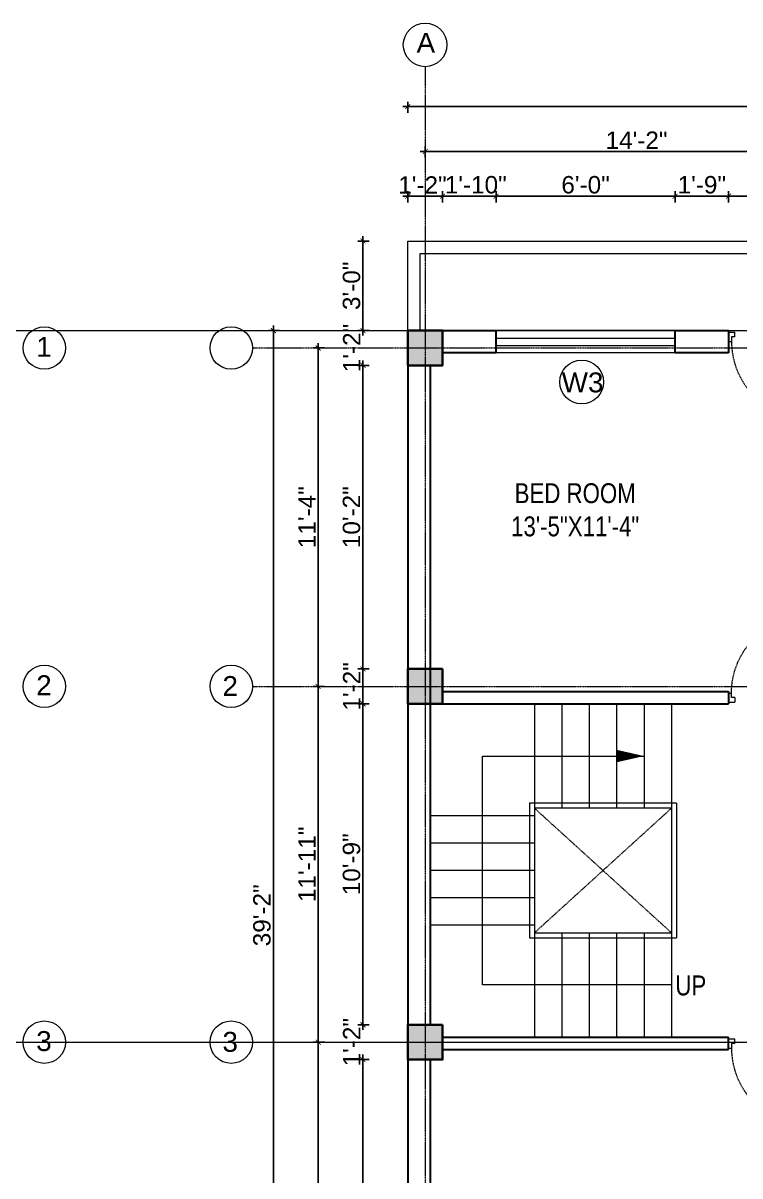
# Model space of a CAD drawing. Header units: inches. Extents: x 84707 to 107235, y 3922 to 10323.
# Drawn here: x 86456.8 to 86745.1, y 9815.8 to 10279.1 of the extents above; entities that cross this region are included whole.
import ezdxf

# ---------------------------------------------------------------- set-up
doc = ezdxf.new("R2010")
doc.units = ezdxf.units.IN
doc.header["$MEASUREMENT"] = 0
doc.linetypes.add('CENTER', pattern=[2, 1.25, -0.25, 0.25, -0.25])
doc.linetypes.add('HIDDEN', pattern=[0.375, 0.25, -0.125])
for name, color, linetype, lineweight in [('Annotate-Lite.w', 4, 'Continuous', 9), ('Annotations-Bold.w', 2, 'Continuous', 13), ('COLOUM', 3, 'Continuous', 35), ('DIM-2', 4, 'Continuous', 20), ('Door-Window.w', 4, 'Continuous', 15), ('HA', 254, 'Continuous', 9), ('stair', 6, 'Continuous', 5), ('wall', 240, 'Continuous', 30), ('wall light', 6, 'Continuous', 18), ('window', 130, 'Continuous', 13)]:
    doc.layers.add(name, color=color, linetype=linetype, lineweight=lineweight)
doc.styles.add('ARAIL', font='arial.ttf')
doc.styles.add('DIM', font='arial.ttf', dxfattribs={"width": 0.8})
doc.styles.add('gaurav', font='arial.ttf')
doc.dimstyles.new('8 inch dim', dxfattribs={"dimtxt": 7, "dimasz": 2, "dimexe": 2, "dimexo": 1, "dimgap": 1, "dimtad": 1, "dimdec": 0, "dimzin": 3, "dimdsep": 46, "dimlunit": 4, "dimtxsty": 'ARAIL', "dimblk": 'ARCHTICK', "dimcen": 0.09, "dimdle": 2, "dimadec": 0, "dimazin": 0, "dimtfac": 1, "dimtdec": 0, "dimtix": 1, "dimtofl": 0, "dimtmove": 1, "dimatfit": 3, "dimldrblk": 'ARCHTICK', "dimfxlon": 1, "dimtolj": 1, "dimtzin": 0, "dimarcsym": 0})

# ---------------------------------------------------------------- blocks, each defined once
blk = doc.blocks.new('column 14')
at = {"layer": 'COLOUM'}
h = blk.add_hatch(color=256, dxfattribs=at)
h.dxf.hatch_style = 1
h.paths.add_polyline_path([(7, 7), (-7, 7), (-7, -7), (7, -7)])
blk.add_lwpolyline([(7, 7), (7, -7), (-7, -7), (-7, 7)], close=True, dxfattribs=at)
blk = doc.blocks.new('*U9')
at = {"layer": 'Door-Window.w', "ltscale": 3}
for p, q in [((11067.44, 10097.93), (11092.24, 10116.76)), ((11068.18, 10096.96), (11093, 10115.8)), ((11092.24, 10116.76), (11093, 10115.8)), ((11063.03, 10097.66), (11065.96, 10099.89)), ((11065.96, 10099.89), (11067.44, 10097.93)), ((11065.25, 10094.74), (11063.03, 10097.66)), ((11066.71, 10095.85), (11065.25, 10094.74)), ((11065.97, 10096.82), (11067.44, 10097.93)), ((11066.71, 10095.85), (11065.97, 10096.82)), ((11067.44, 10097.93), (11068.18, 10096.96)), ((11084.8, 10072.06), (11083.33, 10070.95)), ((11084.81, 10068.99), (11083.33, 10070.95)), ((11084.8, 10072.06), (11085.54, 10071.08)), ((11084.81, 10068.99), (11087.74, 10071.22)), ((11085.54, 10071.08), (11087, 10072.19)), ((11087.74, 10071.22), (11087, 10072.19))]:
    blk.add_line(p, q, dxfattribs=at)
at = {"layer": 'Door-Window.w', "color": 9, "linetype": 'HIDDEN', "lineweight": 18}
blk.add_arc((11068.18, 10096.96), 31.16, 307.2347, 37.1906, dxfattribs=at)
blk = doc.blocks.new('_ArchTick')
at = {"color": 0, "linetype": 'ByBlock', "const_width": 0.15}
blk.add_lwpolyline([(-0.5, -0.5), (0.5, 0.5)], dxfattribs=at)
blk = doc.blocks.new('*D614')
at = {"layer": 'Defpoints', "color": 0, "transparency": 16777216}
for p in [(86611.49, 10155.52), (86557.49, 9685.52), (86611.49, 9685.52)]:
    blk.add_point(p, dxfattribs=at)
at = {"layer": 'DIM-2', "color": 0, "lineweight": -2, "transparency": 16777216}
for p, q in [((86557.49, 10157.52), (86557.49, 9683.52)), ((86559.99, 10155.52), (86555.49, 10155.52)), ((86559.99, 9685.52), (86555.49, 9685.52))]:
    blk.add_line(p, q, dxfattribs=at)
at = {"layer": 'DIM-2', "color": 0, "lineweight": -2, "transparency": 16777216, "xscale": 2, "yscale": 2, "zscale": 2}
for p, rotation in [((86557.49, 10155.52), 90), ((86557.49, 9685.52), 270)]:
    blk.add_blockref('_ArchTick', p, dxfattribs=dict(at, rotation=rotation))
at = {"layer": 'DIM-2', "color": 0, "transparency": 16777216, "insert": (86552.91, 9920.52), "char_height": 7, "attachment_point": 5, "rotation": 90, "style": 'ARAIL'}
blk.add_mtext('\\A1;39\'-2"', dxfattribs=at)
blk = doc.blocks.new('*D643')
at = {"layer": 'Defpoints', "color": 0, "transparency": 16777216}
for p in [(86625.49, 10209.52), (86611.49, 10155.52), (86625.49, 10155.52)]:
    blk.add_point(p, dxfattribs=at)
at = {"layer": 'DIM-2', "color": 0, "lineweight": -2, "transparency": 16777216}
for p, q in [((86609.49, 10209.52), (86627.49, 10209.52)), ((86611.49, 10207.02), (86611.49, 10211.52)), ((86625.49, 10207.02), (86625.49, 10211.52))]:
    blk.add_line(p, q, dxfattribs=at)
at = {"layer": 'DIM-2', "color": 0, "lineweight": -2, "transparency": 16777216, "xscale": 2, "yscale": 2, "zscale": 2, "rotation": 180}
blk.add_blockref('_ArchTick', (86611.49, 10209.52), dxfattribs=at)
at = {"layer": 'DIM-2', "color": 0, "lineweight": -2, "transparency": 16777216, "xscale": 2, "yscale": 2, "zscale": 2}
blk.add_blockref('_ArchTick', (86625.49, 10209.52), dxfattribs=at)
at = {"layer": 'DIM-2', "color": 0, "transparency": 16777216, "insert": (86617.42, 10214.03), "char_height": 7, "attachment_point": 5, "style": 'ARAIL'}
blk.add_mtext('\\A1;1\'-2"', dxfattribs=at)
blk = doc.blocks.new('*D644')
at = {"layer": 'Defpoints', "color": 0, "transparency": 16777216}
for p in [(86646.99, 10209.52), (86625.49, 10155.52), (86646.99, 10155.52)]:
    blk.add_point(p, dxfattribs=at)
at = {"layer": 'DIM-2', "color": 0, "lineweight": -2, "transparency": 16777216}
for p, q in [((86623.49, 10209.52), (86648.99, 10209.52)), ((86625.49, 10207.02), (86625.49, 10211.52)), ((86646.99, 10207.02), (86646.99, 10211.52))]:
    blk.add_line(p, q, dxfattribs=at)
at = {"layer": 'DIM-2', "color": 0, "lineweight": -2, "transparency": 16777216, "xscale": 2, "yscale": 2, "zscale": 2, "rotation": 180}
blk.add_blockref('_ArchTick', (86625.49, 10209.52), dxfattribs=at)
at = {"layer": 'DIM-2', "color": 0, "lineweight": -2, "transparency": 16777216, "xscale": 2, "yscale": 2, "zscale": 2}
blk.add_blockref('_ArchTick', (86646.99, 10209.52), dxfattribs=at)
at = {"layer": 'DIM-2', "color": 0, "transparency": 16777216, "insert": (86638.84, 10214.09), "char_height": 7, "attachment_point": 5, "style": 'ARAIL'}
blk.add_mtext('\\A1;1\'-10"', dxfattribs=at)
blk = doc.blocks.new('*D650')
at = {"layer": 'Defpoints', "color": 0, "transparency": 16777216}
for p in [(86718.99, 10209.52), (86646.99, 10155.52), (86718.99, 10155.52)]:
    blk.add_point(p, dxfattribs=at)
at = {"layer": 'DIM-2', "color": 0, "lineweight": -2, "transparency": 16777216}
for p, q in [((86644.99, 10209.52), (86720.99, 10209.52)), ((86646.99, 10207.02), (86646.99, 10211.52)), ((86718.99, 10207.02), (86718.99, 10211.52))]:
    blk.add_line(p, q, dxfattribs=at)
at = {"layer": 'DIM-2', "color": 0, "lineweight": -2, "transparency": 16777216, "xscale": 2, "yscale": 2, "zscale": 2, "rotation": 180}
blk.add_blockref('_ArchTick', (86646.99, 10209.52), dxfattribs=at)
at = {"layer": 'DIM-2', "color": 0, "lineweight": -2, "transparency": 16777216, "xscale": 2, "yscale": 2, "zscale": 2}
blk.add_blockref('_ArchTick', (86718.99, 10209.52), dxfattribs=at)
at = {"layer": 'DIM-2', "color": 0, "transparency": 16777216, "insert": (86682.99, 10214.09), "char_height": 7, "attachment_point": 5, "style": 'ARAIL'}
blk.add_mtext('\\A1;6\'-0"', dxfattribs=at)
blk = doc.blocks.new('*D651')
at = {"layer": 'Defpoints', "color": 0, "transparency": 16777216}
for p in [(86740.49, 10209.52), (86718.99, 10155.52), (86740.49, 10155.51)]:
    blk.add_point(p, dxfattribs=at)
at = {"layer": 'DIM-2', "color": 0, "lineweight": -2, "transparency": 16777216}
for p, q in [((86716.99, 10209.52), (86742.49, 10209.52)), ((86718.99, 10207.02), (86718.99, 10211.52)), ((86740.49, 10207.02), (86740.49, 10211.52))]:
    blk.add_line(p, q, dxfattribs=at)
at = {"layer": 'DIM-2', "color": 0, "lineweight": -2, "transparency": 16777216, "xscale": 2, "yscale": 2, "zscale": 2, "rotation": 180}
blk.add_blockref('_ArchTick', (86718.99, 10209.52), dxfattribs=at)
at = {"layer": 'DIM-2', "color": 0, "lineweight": -2, "transparency": 16777216, "xscale": 2, "yscale": 2, "zscale": 2}
blk.add_blockref('_ArchTick', (86740.49, 10209.52), dxfattribs=at)
at = {"layer": 'DIM-2', "color": 0, "transparency": 16777216, "insert": (86729.74, 10214.09), "char_height": 7, "attachment_point": 5, "style": 'ARAIL'}
blk.add_mtext('\\A1;1\'-9"', dxfattribs=at)
blk = doc.blocks.new('*D652')
at = {"layer": 'Defpoints', "color": 0, "transparency": 16777216}
for p in [(86776.49, 10209.52), (86740.49, 10155.51), (86776.49, 10155.52)]:
    blk.add_point(p, dxfattribs=at)
at = {"layer": 'DIM-2', "color": 0, "lineweight": -2, "transparency": 16777216}
for p, q in [((86738.49, 10209.52), (86778.49, 10209.52)), ((86740.49, 10207.02), (86740.49, 10211.52)), ((86776.49, 10207.02), (86776.49, 10211.52))]:
    blk.add_line(p, q, dxfattribs=at)
at = {"layer": 'DIM-2', "color": 0, "lineweight": -2, "transparency": 16777216, "xscale": 2, "yscale": 2, "zscale": 2, "rotation": 180}
blk.add_blockref('_ArchTick', (86740.49, 10209.52), dxfattribs=at)
at = {"layer": 'DIM-2', "color": 0, "lineweight": -2, "transparency": 16777216, "xscale": 2, "yscale": 2, "zscale": 2}
blk.add_blockref('_ArchTick', (86776.49, 10209.52), dxfattribs=at)
at = {"layer": 'DIM-2', "color": 0, "transparency": 16777216, "insert": (86758.49, 10214.09), "char_height": 7, "attachment_point": 5, "style": 'ARAIL'}
blk.add_mtext('\\A1;3\'-0"', dxfattribs=at)
blk = doc.blocks.new('*D659')
at = {"layer": 'Defpoints', "color": 0, "transparency": 16777216}
for p in [(86788.49, 10227.52), (86618.49, 10155.52), (86788.49, 10155.52)]:
    blk.add_point(p, dxfattribs=at)
at = {"layer": 'DIM-2', "color": 0, "lineweight": -2, "transparency": 16777216}
for p, q in [((86616.49, 10227.52), (86790.49, 10227.52)), ((86618.49, 10225.02), (86618.49, 10229.52)), ((86788.49, 10225.02), (86788.49, 10229.52))]:
    blk.add_line(p, q, dxfattribs=at)
at = {"layer": 'DIM-2', "color": 0, "lineweight": -2, "transparency": 16777216, "xscale": 2, "yscale": 2, "zscale": 2, "rotation": 180}
blk.add_blockref('_ArchTick', (86618.49, 10227.52), dxfattribs=at)
at = {"layer": 'DIM-2', "color": 0, "lineweight": -2, "transparency": 16777216, "xscale": 2, "yscale": 2, "zscale": 2}
blk.add_blockref('_ArchTick', (86788.49, 10227.52), dxfattribs=at)
at = {"layer": 'DIM-2', "color": 0, "transparency": 16777216, "insert": (86703.49, 10232.03), "char_height": 7, "attachment_point": 5, "style": 'ARAIL'}
blk.add_mtext('\\A1;14\'-2"', dxfattribs=at)
blk = doc.blocks.new('*D618')
at = {"layer": 'Defpoints', "color": 0, "transparency": 16777216}
for p in [(86611.49, 10245.52), (86611.49, 10155.52), (86970.18, 10155.52)]:
    blk.add_point(p, dxfattribs=at)
at = {"layer": 'DIM-2', "color": 0, "lineweight": -2, "transparency": 16777216}
for p, q in [((86972.18, 10245.52), (86609.49, 10245.52)), ((86611.49, 10243.02), (86611.49, 10247.52)), ((86970.18, 10243.02), (86970.18, 10247.52))]:
    blk.add_line(p, q, dxfattribs=at)
at = {"layer": 'DIM-2', "color": 0, "lineweight": -2, "transparency": 16777216, "xscale": 2, "yscale": 2, "zscale": 2, "rotation": 180}
blk.add_blockref('_ArchTick', (86611.49, 10245.52), dxfattribs=at)
at = {"layer": 'DIM-2', "color": 0, "lineweight": -2, "transparency": 16777216, "xscale": 2, "yscale": 2, "zscale": 2}
blk.add_blockref('_ArchTick', (86970.18, 10245.52), dxfattribs=at)
at = {"layer": 'DIM-2', "color": 0, "transparency": 16777216, "insert": (86790.83, 10250.09), "char_height": 7, "attachment_point": 5, "style": 'ARAIL'}
blk.add_mtext('\\A1;29\'-11"', dxfattribs=at)
blk = doc.blocks.new('*D619')
at = {"layer": 'Defpoints', "color": 0, "transparency": 16777216}
for p in [(86611.49, 10155.52), (86593.49, 10141.52), (86611.49, 10141.52)]:
    blk.add_point(p, dxfattribs=at)
at = {"layer": 'DIM-2', "color": 0, "lineweight": -2, "transparency": 16777216}
for p, q in [((86593.49, 10155.52), (86593.49, 10157.52)), ((86595.99, 10155.52), (86591.49, 10155.52)), ((86595.99, 10141.52), (86591.49, 10141.52)), ((86593.49, 10141.52), (86593.49, 10139.52))]:
    blk.add_line(p, q, dxfattribs=at)
at = {"layer": 'DIM-2', "color": 0, "lineweight": -2, "transparency": 16777216, "xscale": 2, "yscale": 2, "zscale": 2}
for p, rotation in [((86593.49, 10155.52), 270), ((86593.49, 10141.52), 90)]:
    blk.add_blockref('_ArchTick', p, dxfattribs=dict(at, rotation=rotation))
at = {"layer": 'DIM-2', "color": 0, "transparency": 16777216, "insert": (86588.97, 10148.52), "char_height": 7, "attachment_point": 5, "rotation": 90, "style": 'ARAIL'}
blk.add_mtext('\\A1;1\'-2"', dxfattribs=at)
blk = doc.blocks.new('*D620')
at = {"layer": 'Defpoints', "color": 0, "transparency": 16777216}
for p in [(86611.49, 10141.52), (86593.49, 10019.52), (86611.49, 10019.52)]:
    blk.add_point(p, dxfattribs=at)
at = {"layer": 'DIM-2', "color": 0, "lineweight": -2, "transparency": 16777216}
for p, q in [((86593.49, 10143.52), (86593.49, 10017.52)), ((86595.99, 10141.52), (86591.49, 10141.52)), ((86595.99, 10019.52), (86591.49, 10019.52))]:
    blk.add_line(p, q, dxfattribs=at)
at = {"layer": 'DIM-2', "color": 0, "lineweight": -2, "transparency": 16777216, "xscale": 2, "yscale": 2, "zscale": 2}
for p, rotation in [((86593.49, 10141.52), 90), ((86593.49, 10019.52), 270)]:
    blk.add_blockref('_ArchTick', p, dxfattribs=dict(at, rotation=rotation))
at = {"layer": 'DIM-2', "color": 0, "transparency": 16777216, "insert": (86588.91, 10080.52), "char_height": 7, "attachment_point": 5, "rotation": 90, "style": 'ARAIL'}
blk.add_mtext('\\A1;10\'-2"', dxfattribs=at)
blk = doc.blocks.new('*D621')
at = {"layer": 'Defpoints', "color": 0, "transparency": 16777216}
for p in [(86611.49, 10019.52), (86593.49, 10005.52), (86611.49, 10005.52)]:
    blk.add_point(p, dxfattribs=at)
at = {"layer": 'DIM-2', "color": 0, "lineweight": -2, "transparency": 16777216}
for p, q in [((86595.99, 10019.52), (86591.49, 10019.52)), ((86593.49, 10021.52), (86593.49, 10003.52)), ((86595.99, 10005.52), (86591.49, 10005.52))]:
    blk.add_line(p, q, dxfattribs=at)
at = {"layer": 'DIM-2', "color": 0, "lineweight": -2, "transparency": 16777216, "xscale": 2, "yscale": 2, "zscale": 2}
for p, rotation in [((86593.49, 10019.52), 90), ((86593.49, 10005.52), 270)]:
    blk.add_blockref('_ArchTick', p, dxfattribs=dict(at, rotation=rotation))
at = {"layer": 'DIM-2', "color": 0, "transparency": 16777216, "insert": (86588.97, 10012.52), "char_height": 7, "attachment_point": 5, "rotation": 90, "style": 'ARAIL'}
blk.add_mtext('\\A1;1\'-2"', dxfattribs=at)
blk = doc.blocks.new('*D622')
at = {"layer": 'Defpoints', "color": 0, "transparency": 16777216}
for p in [(86611.49, 10005.52), (86593.49, 9876.52), (86611.49, 9876.52)]:
    blk.add_point(p, dxfattribs=at)
at = {"layer": 'DIM-2', "color": 0, "lineweight": -2, "transparency": 16777216}
for p, q in [((86595.99, 10005.52), (86591.49, 10005.52)), ((86593.49, 10007.52), (86593.49, 9874.52)), ((86595.99, 9876.52), (86591.49, 9876.52))]:
    blk.add_line(p, q, dxfattribs=at)
at = {"layer": 'DIM-2', "color": 0, "lineweight": -2, "transparency": 16777216, "xscale": 2, "yscale": 2, "zscale": 2}
for p, rotation in [((86593.49, 10005.52), 90), ((86593.49, 9876.52), 270)]:
    blk.add_blockref('_ArchTick', p, dxfattribs=dict(at, rotation=rotation))
at = {"layer": 'DIM-2', "color": 0, "transparency": 16777216, "insert": (86588.91, 9941.02), "char_height": 7, "attachment_point": 5, "rotation": 90, "style": 'ARAIL'}
blk.add_mtext('\\A1;10\'-9"', dxfattribs=at)
blk = doc.blocks.new('*D623')
at = {"layer": 'Defpoints', "color": 0, "transparency": 16777216}
for p in [(86611.49, 9876.52), (86593.49, 9862.52), (86611.49, 9862.52)]:
    blk.add_point(p, dxfattribs=at)
at = {"layer": 'DIM-2', "color": 0, "lineweight": -2, "transparency": 16777216}
for p, q in [((86595.99, 9876.52), (86591.49, 9876.52)), ((86593.49, 9876.52), (86593.49, 9878.52)), ((86595.99, 9862.52), (86591.49, 9862.52)), ((86593.49, 9862.52), (86593.49, 9860.52))]:
    blk.add_line(p, q, dxfattribs=at)
at = {"layer": 'DIM-2', "color": 0, "lineweight": -2, "transparency": 16777216, "xscale": 2, "yscale": 2, "zscale": 2}
for p, rotation in [((86593.49, 9876.52), 270), ((86593.49, 9862.52), 90)]:
    blk.add_blockref('_ArchTick', p, dxfattribs=dict(at, rotation=rotation))
at = {"layer": 'DIM-2', "color": 0, "transparency": 16777216, "insert": (86588.97, 9869.52), "char_height": 7, "attachment_point": 5, "rotation": 90, "style": 'ARAIL'}
blk.add_mtext('\\A1;1\'-2"', dxfattribs=at)
blk = doc.blocks.new('*D624')
at = {"layer": 'Defpoints', "color": 0, "transparency": 16777216}
for p in [(86611.49, 9862.52), (86593.49, 9699.52), (86611.49, 9699.52)]:
    blk.add_point(p, dxfattribs=at)
at = {"layer": 'DIM-2', "color": 0, "lineweight": -2, "transparency": 16777216}
for p, q in [((86595.99, 9862.52), (86591.49, 9862.52)), ((86593.49, 9864.52), (86593.49, 9697.52)), ((86595.99, 9699.52), (86591.49, 9699.52))]:
    blk.add_line(p, q, dxfattribs=at)
at = {"layer": 'DIM-2', "color": 0, "lineweight": -2, "transparency": 16777216, "xscale": 2, "yscale": 2, "zscale": 2}
for p, rotation in [((86593.49, 9862.52), 90), ((86593.49, 9699.52), 270)]:
    blk.add_blockref('_ArchTick', p, dxfattribs=dict(at, rotation=rotation))
at = {"layer": 'DIM-2', "color": 0, "transparency": 16777216, "insert": (86588.91, 9781.02), "char_height": 7, "attachment_point": 5, "rotation": 90, "style": 'ARAIL'}
blk.add_mtext('\\A1;13\'-7"', dxfattribs=at)
blk = doc.blocks.new('*D626')
at = {"layer": 'Defpoints', "color": 0, "transparency": 16777216}
for p in [(86575.49, 9869.52), (86611.49, 9869.52), (86611.49, 9692.52)]:
    blk.add_point(p, dxfattribs=at)
at = {"layer": 'DIM-2', "color": 0, "lineweight": -2, "transparency": 16777216}
for p, q in [((86577.99, 9869.52), (86573.49, 9869.52)), ((86575.49, 9690.52), (86575.49, 9871.52)), ((86577.99, 9692.52), (86573.49, 9692.52))]:
    blk.add_line(p, q, dxfattribs=at)
at = {"layer": 'DIM-2', "color": 0, "lineweight": -2, "transparency": 16777216, "xscale": 2, "yscale": 2, "zscale": 2}
for p, rotation in [((86575.49, 9869.52), 90), ((86575.49, 9692.52), 270)]:
    blk.add_blockref('_ArchTick', p, dxfattribs=dict(at, rotation=rotation))
at = {"layer": 'DIM-2', "color": 0, "transparency": 16777216, "insert": (86570.91, 9781.02), "char_height": 7, "attachment_point": 5, "rotation": 90, "style": 'ARAIL'}
blk.add_mtext('\\A1;14\'-9"', dxfattribs=at)
blk = doc.blocks.new('*D627')
at = {"layer": 'Defpoints', "color": 0, "transparency": 16777216}
for p in [(86575.49, 10012.52), (86611.49, 10012.52), (86611.49, 9869.52)]:
    blk.add_point(p, dxfattribs=at)
at = {"layer": 'DIM-2', "color": 0, "lineweight": -2, "transparency": 16777216}
for p, q in [((86575.49, 9867.52), (86575.49, 10014.52)), ((86577.99, 10012.52), (86573.49, 10012.52)), ((86577.99, 9869.52), (86573.49, 9869.52))]:
    blk.add_line(p, q, dxfattribs=at)
at = {"layer": 'DIM-2', "color": 0, "lineweight": -2, "transparency": 16777216, "xscale": 2, "yscale": 2, "zscale": 2}
for p, rotation in [((86575.49, 10012.52), 90), ((86575.49, 9869.52), 270)]:
    blk.add_blockref('_ArchTick', p, dxfattribs=dict(at, rotation=rotation))
at = {"layer": 'DIM-2', "color": 0, "transparency": 16777216, "insert": (86570.97, 9941.02), "char_height": 7, "attachment_point": 5, "rotation": 90, "style": 'ARAIL'}
blk.add_mtext('\\A1;11\'-11"', dxfattribs=at)
blk = doc.blocks.new('*D628')
at = {"layer": 'Defpoints', "color": 0, "transparency": 16777216}
for p in [(86575.49, 10148.52), (86611.49, 10148.52), (86611.49, 10012.52)]:
    blk.add_point(p, dxfattribs=at)
at = {"layer": 'DIM-2', "color": 0, "lineweight": -2, "transparency": 16777216}
for p, q in [((86577.99, 10148.52), (86573.49, 10148.52)), ((86575.49, 10010.52), (86575.49, 10150.52)), ((86577.99, 10012.52), (86573.49, 10012.52))]:
    blk.add_line(p, q, dxfattribs=at)
at = {"layer": 'DIM-2', "color": 0, "lineweight": -2, "transparency": 16777216, "xscale": 2, "yscale": 2, "zscale": 2}
for p, rotation in [((86575.49, 10148.52), 90), ((86575.49, 10012.52), 270)]:
    blk.add_blockref('_ArchTick', p, dxfattribs=dict(at, rotation=rotation))
at = {"layer": 'DIM-2', "color": 0, "transparency": 16777216, "insert": (86570.97, 10080.52), "char_height": 7, "attachment_point": 5, "rotation": 90, "style": 'ARAIL'}
blk.add_mtext('\\A1;11\'-4"', dxfattribs=at)
blk = doc.blocks.new('*D616')
at = {"layer": 'Defpoints', "color": 0, "transparency": 16777216}
for p in [(86593.49, 10191.52), (86611.49, 10191.52), (86611.49, 10155.52)]:
    blk.add_point(p, dxfattribs=at)
at = {"layer": 'DIM-2', "color": 0, "lineweight": -2, "transparency": 16777216}
for p, q in [((86595.99, 10191.52), (86591.49, 10191.52)), ((86593.49, 10153.52), (86593.49, 10193.52)), ((86595.99, 10155.52), (86591.49, 10155.52))]:
    blk.add_line(p, q, dxfattribs=at)
at = {"layer": 'DIM-2', "color": 0, "lineweight": -2, "transparency": 16777216, "xscale": 2, "yscale": 2, "zscale": 2}
for p, rotation in [((86593.49, 10191.52), 90), ((86593.49, 10155.52), 270)]:
    blk.add_blockref('_ArchTick', p, dxfattribs=dict(at, rotation=rotation))
at = {"layer": 'DIM-2', "color": 0, "transparency": 16777216, "insert": (86588.91, 10173.52), "char_height": 7, "attachment_point": 5, "rotation": 90, "style": 'ARAIL'}
blk.add_mtext('\\A1;3\'-0"', dxfattribs=at)

msp = doc.modelspace()

# ---------------------------------------------------------------- linework, layer by layer
at = {"layer": 'Annotate-Lite.w', "ltscale": 0.005}
msp.add_circle((86681.43, 10134.84), 8.81, dxfattribs=at)
at = {"layer": 'Annotations-Bold.w', "linetype": 'CENTER', "ltscale": 0.3}
for p, q in [((86618.49, 10261.58), (86618.49, 9585.08)), ((86549.07, 10148.52), (87035.32, 10148.52)), ((86549.07, 10012.52), (87035.32, 10012.52)), ((86549.07, 9869.52), (87035.32, 9869.52))]:
    msp.add_line(p, q, dxfattribs=at)
at = {"layer": 'DIM-2'}
for p in [(84806.37, 10155.52), (87688.48, 9869.52)]:
    msp.add_xline(p, (1, 0), dxfattribs=at)
for centre, radius in [((86618.49, 10270.35), 8.77), ((86465.37, 10148.52), 8.53), ((86540.54, 10148.52), 8.53), ((86465.37, 10012.52), 8.53), ((86540.54, 10012.52), 8.53), ((86465.37, 9869.52), 8.53), ((86540.54, 9869.52), 8.53)]:
    msp.add_circle(centre, radius, dxfattribs=at)
at = {"layer": 'HA', "linetype": 'HIDDEN'}
for p, q in [((86717.49, 9963.52), (86662.49, 9913.52)), ((86717.49, 9913.52), (86662.49, 9963.52))]:
    msp.add_line(p, q, dxfattribs=at)
at = {"layer": 'HA'}
msp.add_lwpolyline([(86695.49, 9984.52, 5, 0, 0), (86706.49, 9984.52, 0, 0, 0)], format="xyseb", dxfattribs=at)
msp.add_lwpolyline([(86717.49, 9892.52), (86641.49, 9892.52), (86641.49, 9984.52), (86706.49, 9984.52)], dxfattribs=at)
at = {"layer": 'stair'}
for p, q in [((86660.49, 9965.52), (86660.49, 9911.52)), ((86719.49, 9965.52), (86660.49, 9965.52)), ((86662.49, 9963.52), (86662.49, 9913.52)), ((86717.49, 9963.52), (86662.49, 9963.52)), ((86717.49, 9963.52), (86717.49, 9871.52)), ((86719.49, 9965.52), (86719.49, 9911.52)), ((86662.49, 9960.52), (86620.49, 9960.52)), ((86662.49, 9949.52), (86620.49, 9949.52)), ((86662.49, 9938.52), (86620.49, 9938.52)), ((86662.49, 9927.52), (86620.49, 9927.52)), ((86662.49, 9916.52), (86620.49, 9916.52)), ((86660.49, 9911.52), (86719.49, 9911.52)), ((86662.49, 9913.52), (86717.49, 9913.52))]:
    msp.add_line(p, q, dxfattribs=at)
for points in [[(86662.49, 10005.52), (86662.49, 9963.52)], [(86673.49, 10005.52), (86673.49, 9963.52)], [(86684.49, 10005.52), (86684.49, 9963.52)], [(86695.49, 10005.52), (86695.49, 9963.52)], [(86706.49, 10005.52), (86706.49, 9963.52)], [(86717.49, 10005.52), (86717.49, 9963.52)], [(86662.49, 9913.52), (86662.49, 9871.52)], [(86673.49, 9913.52), (86673.49, 9871.52)], [(86684.49, 9913.52), (86684.49, 9871.52)], [(86695.49, 9913.52), (86695.49, 9871.52)], [(86706.49, 9913.52), (86706.49, 9871.52)]]:
    msp.add_lwpolyline(points, dxfattribs=at)
at = {"layer": 'wall'}
for p, q in [((86625.49, 10155.52), (86646.99, 10155.52)), ((86646.99, 10146.52), (86646.99, 10155.52)), ((86718.99, 10155.52), (86740.49, 10155.51)), ((86718.99, 10146.52), (86718.99, 10155.52)), ((86740.49, 10155.51), (86740.49, 10146.51)), ((86646.99, 10146.52), (86625.49, 10146.52)), ((86740.49, 10146.51), (86718.99, 10146.52)), ((86611.49, 10141.52), (86611.49, 9876.52)), ((86620.49, 10141.52), (86620.49, 9876.52)), ((86625.49, 10010.52), (86740.49, 10010.52)), ((86740.49, 10010.52), (86740.49, 10005.52)), ((86625.49, 10005.52), (86740.49, 10005.52)), ((86620.55, 9963.52), (86620.49, 9963.52)), ((86625.49, 9871.52), (86740.49, 9871.52)), ((86740.49, 9866.52), (86740.49, 9871.52)), ((86625.49, 9866.52), (86740.49, 9866.52)), ((86611.49, 9862.52), (86611.49, 9699.52)), ((86620.49, 9862.52), (86620.49, 9699.52))]:
    msp.add_line(p, q, dxfattribs=at)
at = {"layer": 'wall light'}
msp.add_line((86611.49, 10155.52), (86611.49, 10191.52), dxfattribs=at)
for points in [[(86611.49, 10191.52), (86972.28, 10191.52)], [(86616.49, 10155.52), (86616.49, 10186.52), (86966.98, 10186.52), (86965.17, 10155.52)]]:
    msp.add_lwpolyline(points, dxfattribs=at)
at = {"layer": 'window'}
for p, q in [((86718.99, 10155.52), (86646.99, 10155.52)), ((86646.99, 10152.52), (86718.99, 10152.52)), ((86646.99, 10149.52), (86718.99, 10149.52)), ((86718.99, 10146.52), (86646.99, 10146.52))]:
    msp.add_line(p, q, dxfattribs=at)

# ---------------------------------------------------------------- block references
at = {"layer": 'Door-Window.w', "linetype": 'ByBlock'}
for p, xscale, yscale, zscale, rotation in [((85409.99, 25067.72), 0.999790782091718, 0.999790782091718, 0.999790782091718, 232.8475757098403), ((85409.99, -4906.69), -0.999790782091718, 0.999790782091718, 0.999790782091718, 307.1524242901597), ((85409.99, 24783.72), 0.9997907820917175, 0.9997907820917175, 0.9997907820917175, 232.8475757098404)]:
    msp.add_blockref('*U9', p, dxfattribs=dict(at, xscale=xscale, yscale=yscale, zscale=zscale, rotation=rotation))
at = {"layer": 'wall', "xscale": -1, "rotation": 270}
for p in [(86618.49, 10148.52), (86618.49, 10012.52), (86618.49, 9869.52)]:
    msp.add_blockref('column 14', p, dxfattribs=at)

# ---------------------------------------------------------------- texts
at = {"ltscale": 7, "char_height": 8, "width": 121.9318, "attachment_point": 8, "style": 'DIM'}
for s, insert in [('BED ROOM\\P13\'-5"X11\'-4"', (86678.82, 10072.72)), ('UP', (86725.3, 9888.22))]:
    msp.add_mtext(s, dxfattribs=dict(at, insert=insert))
at = {"layer": 'Annotate-Lite.w', "ltscale": 0.005, "insert": (86673.4, 10138.69), "char_height": 8, "attachment_point": 1, "style": 'gaurav'}
msp.add_mtext_dynamic_manual_height_columns('W3', width=8, gutter_width=100, heights=[0], dxfattribs=at)
at = {"layer": 'Annotations-Bold.w', "linetype": 'CENTER', "ltscale": 1.5, "char_height": 8, "attachment_point": 1, "style": 'ARAIL'}
for s, insert in [('A', (86615.06, 10275.18)), ('1', (86462.13, 10152.98)), ('2', (86462.13, 10016.98)), ('2', (86537, 10016.66)), ('3', (86462.13, 9873.98)), ('3', (86537, 9873.66))]:
    msp.add_mtext_dynamic_manual_height_columns(s, width=6.5393, gutter_width=100, heights=[0], dxfattribs=dict(at, insert=insert))

# ---------------------------------------------------------------- dimensions: what is measured, and where the dimension line sits
at = {"layer": 'DIM-2'}
for base, p1, p2, picture, middle in [((86611.49, 10245.52), (86970.18, 10155.52), (86611.49, 10155.52), '*D618', (86790.83, 10250.09)), ((86788.49, 10227.52), (86618.49, 10155.52), (86788.49, 10155.52), '*D659', (86703.49, 10232.03)), ((86718.99, 10209.52), (86646.99, 10155.52), (86718.99, 10155.52), '*D650', (86682.99, 10214.09)), ((86740.4851, 10209.5176), (86718.9859, 10155.5176), (86740.4851, 10155.5143), '*D651', (86729.7355, 10214.0916)), ((86776.49, 10209.52), (86740.49, 10155.51), (86776.49, 10155.52), '*D652', (86758.49, 10214.09))]:
    dim = msp.add_linear_dim(base=base, p1=p1, p2=p2, dimstyle='8 inch dim', dxfattribs=at)
    dim.commit()
    dim.dimension.update_dxf_attribs({"geometry": picture, "text_midpoint": middle})
for base, p1, p2, picture, middle in [((86625.49, 10209.52), (86611.49, 10155.52), (86625.49, 10155.52), '*D643', (86617.42, 10209.52)), ((86646.98593162, 10209.51759476), (86625.48593162, 10155.51759476), (86646.98593162, 10155.51759476), '*D644', (86638.8439634, 10209.51759476))]:
    dim = msp.add_linear_dim(base=base, p1=p1, p2=p2, dimstyle='8 inch dim', dxfattribs=at)
    dim.commit()
    dim.dimension.update_dxf_attribs({"geometry": picture, "text_midpoint": middle, "dimtype": 160})
for base, p1, p2, picture, middle in [((86593.49, 10191.52), (86611.49, 10155.52), (86611.49, 10191.52), '*D616', (86588.91, 10173.52)), ((86557.49, 9685.52), (86611.49, 10155.52), (86611.49, 9685.52), '*D614', (86552.91, 9920.52)), ((86593.49, 10141.52), (86611.49, 10155.52), (86611.49, 10141.52), '*D619', (86588.97, 10148.52)), ((86575.49, 10148.52), (86611.49, 10012.52), (86611.49, 10148.52), '*D628', (86570.97, 10080.52)), ((86593.49, 10019.52), (86611.49, 10141.52), (86611.49, 10019.52), '*D620', (86588.91, 10080.52)), ((86575.49, 10012.52), (86611.49, 9869.52), (86611.49, 10012.52), '*D627', (86570.97, 9941.02)), ((86593.49, 9876.52), (86611.49, 10005.52), (86611.49, 9876.52), '*D622', (86588.91, 9941.02)), ((86593.49, 9862.52), (86611.49, 9876.52), (86611.49, 9862.52), '*D623', (86588.97, 9869.52)), ((86575.49, 9869.52), (86611.49, 9692.52), (86611.49, 9869.52), '*D626', (86570.91, 9781.02)), ((86593.49, 9699.52), (86611.49, 9862.52), (86611.49, 9699.52), '*D624', (86588.91, 9781.02))]:
    dim = msp.add_linear_dim(base=base, p1=p1, p2=p2, angle=90, dimstyle='8 inch dim', dxfattribs=at)
    dim.commit()
    dim.dimension.update_dxf_attribs({"geometry": picture, "text_midpoint": middle})
dim = msp.add_linear_dim(base=(86593.49, 10005.52), p1=(86611.49, 10019.52), p2=(86611.49, 10005.52), angle=90, dimstyle='8 inch dim', dxfattribs=at)
dim.commit()
dim.dimension.update_dxf_attribs({"geometry": '*D621', "text_midpoint": (86593.49, 10012.52), "dimtype": 160})

doc.saveas('drawing.dxf')
